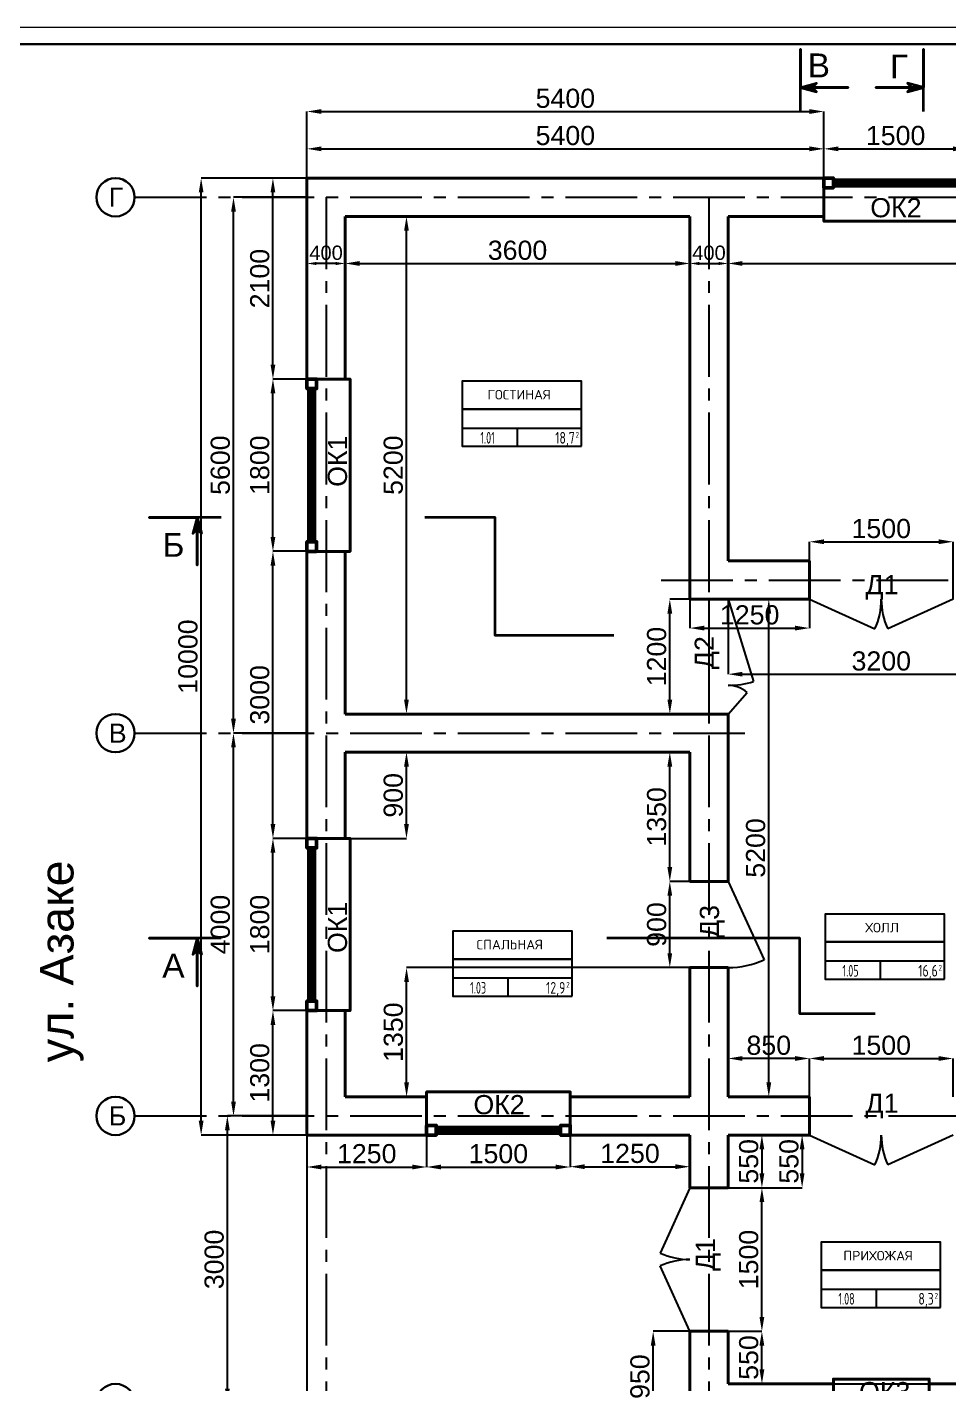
# Model space of a CAD drawing. Header units: millimetres. Extents: x 344563 to 449411, y 37253 to 62883.
# Drawn here: x 355672 to 365301, y 44635 to 58813 of the extents above; entities that cross this region are included whole.
import ezdxf
from ezdxf.enums import TextEntityAlignment as Align

# ---------------------------------------------------------------- set-up
doc = ezdxf.new("R2010")
doc.units = ezdxf.units.MM
doc.linetypes.add('CENTER2', pattern=[1.125, 0.75, -0.125, 0.125, -0.125])
for name, color, linetype in [('0 duvar', 2, 'Continuous'), ('AKS', 252, 'CENTER2'), ('room_no', 7, 'Continuous')]:
    doc.layers.add(name, color=color, linetype=linetype)
doc.layers.add('ahsap', color=222, linetype='Continuous', lineweight=13)
doc.layers.add('OLCU', color=7, linetype='Continuous', lineweight=13)
doc.styles.add('CYRILLIC', font='cyriltlc.shx')
doc.styles.add('ROMANS', font='romans', dxfattribs={"width": 0.75})
doc.styles.get("Standard").update_dxf_attribs({"font": 'arial.ttf'})
doc.styles.add('YAZI', font='romans.shx')
doc.dimstyles.new('ISO-25', dxfattribs={"dimtxt": 2.5, "dimasz": 2.5, "dimexe": 1.25, "dimexo": 0.625, "dimtad": 1, "dimtxsty": 'Standard', "dimcen": 2.5, "dimadec": 0, "dimazin": 0, "dimtfac": 1, "dimtmove": 0, "dimatfit": 3, "dimfxl": 0, "dimarcsym": 0})

# ---------------------------------------------------------------- blocks, each defined once
blk = doc.blocks.new('*D23')
at = {"layer": 'ahsap', "color": 0, "lineweight": -2}
for p, q in [((358595, 47235), (358595, 43362)), ((370595, 44230), (370595, 43362)), ((358745, 43362), (370445, 43362))]:
    blk.add_line(p, q, dxfattribs=at)
at = {"layer": 'ahsap', "color": 0}
for points in [[(358745, 43387), (358745, 43337), (358595, 43362)], [(370445, 43387), (370445, 43337), (370595, 43362)]]:
    blk.add_solid(points, dxfattribs=at)
at = {"layer": 'DEFPOINTS', "color": 0}
for p in [(358595, 47235), (370595, 44230), (370595, 43362)]:
    blk.add_point(p, dxfattribs=at)
at = {"layer": 'ahsap', "color": 0, "insert": (364595, 43499), "char_height": 200, "attachment_point": 5}
blk.add_mtext('12000', dxfattribs=at)
blk = doc.blocks.new('*D27')
at = {"layer": 'ahsap', "color": 0, "lineweight": -2}
for p, q in [((358531, 47435), (357764, 47435)), ((357764, 44585), (357764, 47285)), ((358531, 44435), (357764, 44435))]:
    blk.add_line(p, q, dxfattribs=at)
at = {"layer": 'ahsap', "color": 0}
for points in [[(357739, 47285), (357789, 47285), (357764, 47435)], [(357739, 44585), (357789, 44585), (357764, 44435)]]:
    blk.add_solid(points, dxfattribs=at)
at = {"layer": 'DEFPOINTS', "color": 0}
for p in [(357764, 47435), (358531, 47435), (358531, 44435)]:
    blk.add_point(p, dxfattribs=at)
at = {"layer": 'ahsap', "color": 0, "insert": (357627, 45935), "char_height": 200, "attachment_point": 5, "rotation": 90}
blk.add_mtext('3000', dxfattribs=at)
blk = doc.blocks.new('*D28')
at = {"layer": 'ahsap', "color": 0, "lineweight": -2}
for p, q in [((358595, 51435), (357828, 51435)), ((357828, 47585), (357828, 51285)), ((358595, 47435), (357828, 47435))]:
    blk.add_line(p, q, dxfattribs=at)
at = {"layer": 'ahsap', "color": 0}
for points in [[(357803, 51285), (357853, 51285), (357828, 51435)], [(357803, 47585), (357853, 47585), (357828, 47435)]]:
    blk.add_solid(points, dxfattribs=at)
at = {"layer": 'DEFPOINTS', "color": 0}
for p in [(357828, 51435), (358595, 51435), (358595, 47435)]:
    blk.add_point(p, dxfattribs=at)
at = {"layer": 'ahsap', "color": 0, "insert": (357691, 49435), "char_height": 200, "attachment_point": 5, "rotation": 90}
blk.add_mtext('4000', dxfattribs=at)
blk = doc.blocks.new('*D29')
at = {"layer": 'ahsap', "color": 0, "lineweight": -2}
for p, q in [((358595, 57035), (357828, 57035)), ((357828, 51585), (357828, 56885)), ((358595, 51435), (357828, 51435))]:
    blk.add_line(p, q, dxfattribs=at)
at = {"layer": 'ahsap', "color": 0}
for points in [[(357803, 56885), (357853, 56885), (357828, 57035)], [(357803, 51585), (357853, 51585), (357828, 51435)]]:
    blk.add_solid(points, dxfattribs=at)
at = {"layer": 'DEFPOINTS', "color": 0}
for p in [(357828, 57035), (358595, 57035), (358595, 51435)]:
    blk.add_point(p, dxfattribs=at)
at = {"layer": 'ahsap', "color": 0, "insert": (357691, 54235), "char_height": 200, "attachment_point": 5, "rotation": 90}
blk.add_mtext('5600', dxfattribs=at)
blk = doc.blocks.new('*D30')
at = {"layer": 'ahsap', "color": 0, "lineweight": -2}
for p, q in [((358595, 57235), (357490, 57235)), ((357490, 47385), (357490, 57085)), ((358595, 47235), (357490, 47235))]:
    blk.add_line(p, q, dxfattribs=at)
at = {"layer": 'ahsap', "color": 0}
for points in [[(357465, 57085), (357515, 57085), (357490, 57235)], [(357465, 47385), (357515, 47385), (357490, 47235)]]:
    blk.add_solid(points, dxfattribs=at)
at = {"layer": 'DEFPOINTS', "color": 0}
for p in [(357490, 57235), (358595, 57235), (358595, 47235)]:
    blk.add_point(p, dxfattribs=at)
at = {"layer": 'ahsap', "color": 0, "insert": (357353, 52235), "char_height": 200, "attachment_point": 5, "rotation": 90}
blk.add_mtext('10000', dxfattribs=at)
blk = doc.blocks.new('*D32')
at = {"layer": 'ahsap', "color": 0, "lineweight": -2}
for p, q in [((358595, 57235), (358595, 57931)), ((358745, 57931), (363845, 57931)), ((363995, 57235), (363995, 57931))]:
    blk.add_line(p, q, dxfattribs=at)
at = {"layer": 'ahsap', "color": 0}
for points in [[(358745, 57956), (358745, 57906), (358595, 57931)], [(363845, 57956), (363845, 57906), (363995, 57931)]]:
    blk.add_solid(points, dxfattribs=at)
at = {"layer": 'DEFPOINTS', "color": 0}
for p in [(363995, 57931), (358595, 57235), (363995, 57235)]:
    blk.add_point(p, dxfattribs=at)
at = {"layer": 'ahsap', "color": 0, "insert": (361295, 58068), "char_height": 200, "attachment_point": 5}
blk.add_mtext('5400', dxfattribs=at)
blk = doc.blocks.new('*D33')
at = {"layer": 'ahsap', "color": 0, "lineweight": -2}
for p, q in [((358995, 56835), (358995, 56343)), ((362595, 56835), (362595, 56343)), ((359145, 56343), (362445, 56343))]:
    blk.add_line(p, q, dxfattribs=at)
at = {"layer": 'ahsap', "color": 0}
for points in [[(359145, 56368), (359145, 56318), (358995, 56343)], [(362445, 56368), (362445, 56318), (362595, 56343)]]:
    blk.add_solid(points, dxfattribs=at)
at = {"layer": 'DEFPOINTS', "color": 0}
for p in [(358995, 56835), (362595, 56835), (362595, 56343)]:
    blk.add_point(p, dxfattribs=at)
at = {"layer": 'ahsap', "color": 0, "insert": (360795, 56480), "char_height": 200, "attachment_point": 5}
blk.add_mtext('3600', dxfattribs=at)
blk = doc.blocks.new('*D34')
at = {"layer": 'ahsap', "color": 0, "lineweight": -2}
for p, q in [((362995, 56835), (362995, 56343)), ((370195, 56835), (370195, 56343)), ((363145, 56343), (370045, 56343))]:
    blk.add_line(p, q, dxfattribs=at)
at = {"layer": 'ahsap', "color": 0}
for points in [[(363145, 56368), (363145, 56318), (362995, 56343)], [(370045, 56368), (370045, 56318), (370195, 56343)]]:
    blk.add_solid(points, dxfattribs=at)
at = {"layer": 'DEFPOINTS', "color": 0}
for p in [(362995, 56835), (370195, 56835), (370195, 56343)]:
    blk.add_point(p, dxfattribs=at)
at = {"layer": 'ahsap', "color": 0, "insert": (366595, 56480), "char_height": 200, "attachment_point": 5}
blk.add_mtext('7200', dxfattribs=at)
blk = doc.blocks.new('*D35')
at = {"layer": 'ahsap', "color": 0, "lineweight": -2}
for p, q in [((363845, 52835), (363845, 53435)), ((363995, 53435), (365195, 53435)), ((365345, 52835), (365345, 53435))]:
    blk.add_line(p, q, dxfattribs=at)
at = {"layer": 'ahsap', "color": 0}
for points in [[(363995, 53460), (363995, 53410), (363845, 53435)], [(365195, 53460), (365195, 53410), (365345, 53435)]]:
    blk.add_solid(points, dxfattribs=at)
at = {"layer": 'DEFPOINTS', "color": 0}
for p in [(365345, 53435), (363845, 52835), (365345, 52835)]:
    blk.add_point(p, dxfattribs=at)
at = {"layer": 'ahsap', "color": 0, "insert": (364595, 53572), "char_height": 200, "attachment_point": 5}
blk.add_mtext('1500', dxfattribs=at)
blk = doc.blocks.new('*D36')
at = {"layer": 'ahsap', "color": 0, "lineweight": -2}
for p, q in [((362595, 52835), (362386, 52835)), ((362386, 51785), (362386, 52685)), ((362386, 51635), (362386, 51635))]:
    blk.add_line(p, q, dxfattribs=at)
at = {"layer": 'ahsap', "color": 0}
for points in [[(362361, 52685), (362411, 52685), (362386, 52835)], [(362361, 51785), (362411, 51785), (362386, 51635)]]:
    blk.add_solid(points, dxfattribs=at)
at = {"layer": 'DEFPOINTS', "color": 0}
for p in [(362386, 52835), (362595, 52835), (362386, 51635)]:
    blk.add_point(p, dxfattribs=at)
at = {"layer": 'ahsap', "color": 0, "insert": (362249, 52235), "char_height": 200, "attachment_point": 5, "rotation": 90}
blk.add_mtext('1200', dxfattribs=at)
blk = doc.blocks.new('*D37')
at = {"layer": 'ahsap', "color": 0, "lineweight": -2}
for p, q in [((358996, 56835), (359635, 56835)), ((359635, 51785), (359635, 56685)), ((358996, 51635), (359635, 51635))]:
    blk.add_line(p, q, dxfattribs=at)
at = {"layer": 'ahsap', "color": 0}
for points in [[(359610, 56685), (359660, 56685), (359635, 56835)], [(359610, 51785), (359660, 51785), (359635, 51635)]]:
    blk.add_solid(points, dxfattribs=at)
at = {"layer": 'DEFPOINTS', "color": 0}
for p in [(358995, 56835), (359635, 56835), (358995, 51635)]:
    blk.add_point(p, dxfattribs=at)
at = {"layer": 'ahsap', "color": 0, "insert": (359498, 54235), "char_height": 200, "attachment_point": 5, "rotation": 90}
blk.add_mtext('5200', dxfattribs=at)
blk = doc.blocks.new('*D38')
at = {"layer": 'ahsap', "color": 0, "lineweight": -2}
for p, q in [((358996, 51235), (359635, 51235)), ((359635, 50485), (359635, 51085)), ((358996, 50335), (359635, 50335))]:
    blk.add_line(p, q, dxfattribs=at)
at = {"layer": 'ahsap', "color": 0}
for points in [[(359610, 51085), (359660, 51085), (359635, 51235)], [(359610, 50485), (359660, 50485), (359635, 50335)]]:
    blk.add_solid(points, dxfattribs=at)
at = {"layer": 'DEFPOINTS', "color": 0}
for p in [(358995, 51235), (359635, 51235), (358995, 50335)]:
    blk.add_point(p, dxfattribs=at)
at = {"layer": 'ahsap', "color": 0, "insert": (359498, 50785), "char_height": 200, "attachment_point": 5, "rotation": 90}
blk.add_mtext('900', dxfattribs=at)
blk = doc.blocks.new('*D39')
at = {"layer": 'ahsap', "color": 0, "lineweight": -2}
for p, q in [((362995, 52834), (362995, 52051)), ((366195, 52835), (366195, 52051)), ((363145, 52051), (366045, 52051))]:
    blk.add_line(p, q, dxfattribs=at)
at = {"layer": 'ahsap', "color": 0}
for points in [[(363145, 52076), (363145, 52026), (362995, 52051)], [(366045, 52076), (366045, 52026), (366195, 52051)]]:
    blk.add_solid(points, dxfattribs=at)
at = {"layer": 'DEFPOINTS', "color": 0}
for p in [(362995, 52835), (366195, 52835), (366195, 52051)]:
    blk.add_point(p, dxfattribs=at)
at = {"layer": 'ahsap', "color": 0, "insert": (364595, 52188), "char_height": 200, "attachment_point": 5}
blk.add_mtext('3200', dxfattribs=at)
blk = doc.blocks.new('*D42')
at = {"layer": 'ahsap', "color": 0, "lineweight": -2}
for p, q in [((362595, 49885), (362386, 49885)), ((362386, 49135), (362386, 49735)), ((362595, 48985), (362386, 48985))]:
    blk.add_line(p, q, dxfattribs=at)
at = {"layer": 'ahsap', "color": 0}
for points in [[(362361, 49735), (362411, 49735), (362386, 49885)], [(362361, 49135), (362411, 49135), (362386, 48985)]]:
    blk.add_solid(points, dxfattribs=at)
at = {"layer": 'DEFPOINTS', "color": 0}
for p in [(362386, 49885), (362595, 49885), (362595, 48985)]:
    blk.add_point(p, dxfattribs=at)
at = {"layer": 'ahsap', "color": 0, "insert": (362249, 49435), "char_height": 200, "attachment_point": 5, "rotation": 90}
blk.add_mtext('900', dxfattribs=at)
blk = doc.blocks.new('*D47')
at = {"layer": 'ahsap', "color": 0, "lineweight": -2}
for p, q in [((363845, 47635), (363845, 48035)), ((363995, 48035), (365195, 48035)), ((365345, 47635), (365345, 48035))]:
    blk.add_line(p, q, dxfattribs=at)
at = {"layer": 'ahsap', "color": 0}
for points in [[(363995, 48060), (363995, 48010), (363845, 48035)], [(365195, 48060), (365195, 48010), (365345, 48035)]]:
    blk.add_solid(points, dxfattribs=at)
at = {"layer": 'DEFPOINTS', "color": 0}
for p in [(365345, 48035), (363845, 47635), (365345, 47635)]:
    blk.add_point(p, dxfattribs=at)
at = {"layer": 'ahsap', "color": 0, "insert": (364595, 48172), "char_height": 200, "attachment_point": 5}
blk.add_mtext('1500', dxfattribs=at)
blk = doc.blocks.new('*D49')
at = {"layer": 'ahsap', "color": 0, "lineweight": -2}
for p, q in [((362995, 47635), (362995, 48035)), ((363695, 48035), (363145, 48035)), ((363845, 47635), (363845, 48035))]:
    blk.add_line(p, q, dxfattribs=at)
at = {"layer": 'ahsap', "color": 0}
for points in [[(363145, 48060), (363145, 48010), (362995, 48035)], [(363695, 48060), (363695, 48010), (363845, 48035)]]:
    blk.add_solid(points, dxfattribs=at)
at = {"layer": 'DEFPOINTS', "color": 0}
for p in [(362995, 48035), (362995, 47635), (363845, 47635)]:
    blk.add_point(p, dxfattribs=at)
at = {"layer": 'ahsap', "color": 0, "insert": (363420, 48172), "char_height": 200, "attachment_point": 5}
blk.add_mtext('850', dxfattribs=at)
blk = doc.blocks.new('*D50')
at = {"layer": 'ahsap', "color": 0, "lineweight": -2}
for p, q in [((362595, 48985), (359636, 48985)), ((359636, 47785), (359636, 48835)), ((359845, 47635), (359636, 47635))]:
    blk.add_line(p, q, dxfattribs=at)
at = {"layer": 'ahsap', "color": 0}
for points in [[(359611, 48835), (359661, 48835), (359636, 48985)], [(359611, 47785), (359661, 47785), (359636, 47635)]]:
    blk.add_solid(points, dxfattribs=at)
at = {"layer": 'DEFPOINTS', "color": 0}
for p in [(359636, 48985), (362595, 48985), (359845, 47635)]:
    blk.add_point(p, dxfattribs=at)
at = {"layer": 'ahsap', "color": 0, "insert": (359499, 48310), "char_height": 200, "attachment_point": 5, "rotation": 90}
blk.add_mtext('1350', dxfattribs=at)
blk = doc.blocks.new('*D51')
at = {"layer": 'ahsap', "color": 0, "lineweight": -2}
for p, q in [((362595, 51235), (362386, 51235)), ((362386, 50035), (362386, 51085)), ((362595, 49885), (362386, 49885))]:
    blk.add_line(p, q, dxfattribs=at)
at = {"layer": 'ahsap', "color": 0}
for points in [[(362361, 51085), (362411, 51085), (362386, 51235)], [(362361, 50035), (362411, 50035), (362386, 49885)]]:
    blk.add_solid(points, dxfattribs=at)
at = {"layer": 'DEFPOINTS', "color": 0}
for p in [(362386, 51235), (362595, 51235), (362595, 49885)]:
    blk.add_point(p, dxfattribs=at)
at = {"layer": 'ahsap', "color": 0, "insert": (362249, 50560), "char_height": 200, "attachment_point": 5, "rotation": 90}
blk.add_mtext('1350', dxfattribs=at)
blk = doc.blocks.new('*D52')
at = {"layer": 'ahsap', "color": 0, "lineweight": -2}
for p, q in [((366195, 45485), (365914, 45485)), ((365914, 44785), (365914, 45335)), ((364096, 44635), (365914, 44635))]:
    blk.add_line(p, q, dxfattribs=at)
at = {"layer": 'ahsap', "color": 0}
for points in [[(365889, 45335), (365939, 45335), (365914, 45485)], [(365889, 44785), (365939, 44785), (365914, 44635)]]:
    blk.add_solid(points, dxfattribs=at)
at = {"layer": 'DEFPOINTS', "color": 0}
for p in [(365914, 45485), (366195, 45485), (364095, 44635)]:
    blk.add_point(p, dxfattribs=at)
at = {"layer": 'ahsap', "color": 0, "insert": (365777, 45060), "char_height": 200, "attachment_point": 5, "rotation": 90}
blk.add_mtext('850', dxfattribs=at)
blk = doc.blocks.new('*D55')
at = {"layer": 'ahsap', "color": 0, "lineweight": -2}
for p, q in [((362996, 47235), (363769, 47235)), ((363768, 47085), (363768, 46834)), ((362996, 46684), (363769, 46684))]:
    blk.add_line(p, q, dxfattribs=at)
at = {"layer": 'ahsap', "color": 0}
for points in [[(363743, 47085), (363793, 47085), (363768, 47235)], [(363743, 46834), (363793, 46834), (363768, 46684)]]:
    blk.add_solid(points, dxfattribs=at)
at = {"layer": 'DEFPOINTS', "color": 0}
for p in [(362995, 47235), (362995, 46684), (363768, 46684)]:
    blk.add_point(p, dxfattribs=at)
at = {"layer": 'ahsap', "color": 0, "insert": (363631, 46960), "char_height": 200, "attachment_point": 5, "rotation": 90}
blk.add_mtext('550', dxfattribs=at)
blk = doc.blocks.new('*D60')
at = {"layer": 'ahsap', "color": 0, "lineweight": -2}
for p, q in [((362996, 52835), (363420, 52835)), ((363420, 47785), (363420, 52685)), ((362996, 47635), (363420, 47635))]:
    blk.add_line(p, q, dxfattribs=at)
at = {"layer": 'ahsap', "color": 0}
for points in [[(363395, 52685), (363445, 52685), (363420, 52835)], [(363395, 47785), (363445, 47785), (363420, 47635)]]:
    blk.add_solid(points, dxfattribs=at)
at = {"layer": 'DEFPOINTS', "color": 0}
for p in [(362995, 52835), (363420, 52835), (362995, 47635)]:
    blk.add_point(p, dxfattribs=at)
at = {"layer": 'ahsap', "color": 0, "insert": (363283, 50235), "char_height": 200, "attachment_point": 5, "rotation": 90}
blk.add_mtext('5200', dxfattribs=at)
blk = doc.blocks.new('*D61')
at = {"layer": 'ahsap', "color": 0, "lineweight": -2}
for p, q in [((358595, 48535), (358240, 48535)), ((358240, 47385), (358240, 48385)), ((358595, 47235), (358240, 47235))]:
    blk.add_line(p, q, dxfattribs=at)
at = {"layer": 'ahsap', "color": 0}
for points in [[(358215, 48385), (358265, 48385), (358240, 48535)], [(358215, 47385), (358265, 47385), (358240, 47235)]]:
    blk.add_solid(points, dxfattribs=at)
at = {"layer": 'DEFPOINTS', "color": 0}
for p in [(358240, 48535), (358595, 48535), (358595, 47235)]:
    blk.add_point(p, dxfattribs=at)
at = {"layer": 'ahsap', "color": 0, "insert": (358103, 47885), "char_height": 200, "attachment_point": 5, "rotation": 90}
blk.add_mtext('1300', dxfattribs=at)
blk = doc.blocks.new('*D62')
at = {"layer": 'ahsap', "color": 0, "lineweight": -2}
for p, q in [((358595, 50335), (358240, 50335)), ((358240, 48685), (358240, 50185)), ((358595, 48535), (358240, 48535))]:
    blk.add_line(p, q, dxfattribs=at)
at = {"layer": 'ahsap', "color": 0}
for points in [[(358215, 50185), (358265, 50185), (358240, 50335)], [(358215, 48685), (358265, 48685), (358240, 48535)]]:
    blk.add_solid(points, dxfattribs=at)
at = {"layer": 'DEFPOINTS', "color": 0}
for p in [(358240, 50335), (358595, 50335), (358595, 48535)]:
    blk.add_point(p, dxfattribs=at)
at = {"layer": 'ahsap', "color": 0, "insert": (358103, 49435), "char_height": 200, "attachment_point": 5, "rotation": 90}
blk.add_mtext('1800', dxfattribs=at)
blk = doc.blocks.new('*D63')
at = {"layer": 'ahsap', "color": 0, "lineweight": -2}
for p, q in [((358595, 53335), (358240, 53335)), ((358240, 50485), (358240, 53185)), ((358594, 50335), (358240, 50335))]:
    blk.add_line(p, q, dxfattribs=at)
at = {"layer": 'ahsap', "color": 0}
for points in [[(358215, 53185), (358265, 53185), (358240, 53335)], [(358215, 50485), (358265, 50485), (358240, 50335)]]:
    blk.add_solid(points, dxfattribs=at)
at = {"layer": 'DEFPOINTS', "color": 0}
for p in [(358240, 53335), (358595, 53335), (358595, 50335)]:
    blk.add_point(p, dxfattribs=at)
at = {"layer": 'ahsap', "color": 0, "insert": (358103, 51835), "char_height": 200, "attachment_point": 5, "rotation": 90}
blk.add_mtext('3000', dxfattribs=at)
blk = doc.blocks.new('*D64')
at = {"layer": 'ahsap', "color": 0, "lineweight": -2}
for p, q in [((358595, 55135), (358240, 55135)), ((358240, 53485), (358240, 54985)), ((358595, 53335), (358240, 53335))]:
    blk.add_line(p, q, dxfattribs=at)
at = {"layer": 'ahsap', "color": 0}
for points in [[(358215, 54985), (358265, 54985), (358240, 55135)], [(358215, 53485), (358265, 53485), (358240, 53335)]]:
    blk.add_solid(points, dxfattribs=at)
at = {"layer": 'DEFPOINTS', "color": 0}
for p in [(358240, 55135), (358595, 55135), (358595, 53335)]:
    blk.add_point(p, dxfattribs=at)
at = {"layer": 'ahsap', "color": 0, "insert": (358103, 54235), "char_height": 200, "attachment_point": 5, "rotation": 90}
blk.add_mtext('1800', dxfattribs=at)
blk = doc.blocks.new('*D65')
at = {"layer": 'ahsap', "color": 0, "lineweight": -2}
for p, q in [((358595, 57235), (358240, 57235)), ((358240, 55285), (358240, 57085)), ((358595, 55135), (358240, 55135))]:
    blk.add_line(p, q, dxfattribs=at)
at = {"layer": 'ahsap', "color": 0}
for points in [[(358215, 57085), (358265, 57085), (358240, 57235)], [(358215, 55285), (358265, 55285), (358240, 55135)]]:
    blk.add_solid(points, dxfattribs=at)
at = {"layer": 'DEFPOINTS', "color": 0}
for p in [(358240, 57235), (358595, 57235), (358595, 55135)]:
    blk.add_point(p, dxfattribs=at)
at = {"layer": 'ahsap', "color": 0, "insert": (358103, 56185), "char_height": 200, "attachment_point": 5, "rotation": 90}
blk.add_mtext('2100', dxfattribs=at)
blk = doc.blocks.new('*D66')
at = {"layer": 'ahsap', "color": 0, "lineweight": -2}
for p, q in [((358595, 47235), (358595, 46901)), ((359845, 47235), (359845, 46901)), ((358745, 46901), (359695, 46901))]:
    blk.add_line(p, q, dxfattribs=at)
at = {"layer": 'ahsap', "color": 0}
for points in [[(358745, 46926), (358745, 46876), (358595, 46901)], [(359695, 46926), (359695, 46876), (359845, 46901)]]:
    blk.add_solid(points, dxfattribs=at)
at = {"layer": 'DEFPOINTS', "color": 0}
for p in [(358595, 47235), (359845, 47235), (359845, 46901)]:
    blk.add_point(p, dxfattribs=at)
at = {"layer": 'ahsap', "color": 0, "insert": (359220, 47039), "char_height": 200, "attachment_point": 5}
blk.add_mtext('1250', dxfattribs=at)
blk = doc.blocks.new('*D67')
at = {"layer": 'ahsap', "color": 0, "lineweight": -2}
for p, q in [((359845, 47234), (359845, 46901)), ((361345, 47234), (361345, 46901)), ((359995, 46901), (361195, 46901))]:
    blk.add_line(p, q, dxfattribs=at)
at = {"layer": 'ahsap', "color": 0}
for points in [[(359995, 46926), (359995, 46876), (359845, 46901)], [(361195, 46926), (361195, 46876), (361345, 46901)]]:
    blk.add_solid(points, dxfattribs=at)
at = {"layer": 'DEFPOINTS', "color": 0}
for p in [(359845, 47234), (361345, 47234), (361345, 46901)]:
    blk.add_point(p, dxfattribs=at)
at = {"layer": 'ahsap', "color": 0, "insert": (360595, 47039), "char_height": 200, "attachment_point": 5}
blk.add_mtext('1500', dxfattribs=at)
blk = doc.blocks.new('*D68')
at = {"layer": 'ahsap', "color": 0, "lineweight": -2}
for p, q in [((361345, 47235), (361345, 46904)), ((362595, 47235), (362595, 46904)), ((361495, 46904), (362445, 46904))]:
    blk.add_line(p, q, dxfattribs=at)
at = {"layer": 'ahsap', "color": 0}
for points in [[(361495, 46929), (361495, 46879), (361345, 46904)], [(362445, 46929), (362445, 46879), (362595, 46904)]]:
    blk.add_solid(points, dxfattribs=at)
at = {"layer": 'DEFPOINTS', "color": 0}
for p in [(361345, 47235), (362595, 47235), (362595, 46904)]:
    blk.add_point(p, dxfattribs=at)
at = {"layer": 'ahsap', "color": 0, "insert": (361970, 47042), "char_height": 200, "attachment_point": 5}
blk.add_mtext('1250', dxfattribs=at)
blk = doc.blocks.new('*D69')
at = {"layer": 'ahsap', "color": 0, "lineweight": -2}
for p, q in [((362996, 47235), (363348, 47235)), ((363348, 47085), (363348, 46834)), ((362996, 46684), (363348, 46684))]:
    blk.add_line(p, q, dxfattribs=at)
at = {"layer": 'ahsap', "color": 0}
for points in [[(363323, 47085), (363373, 47085), (363348, 47235)], [(363323, 46834), (363373, 46834), (363348, 46684)]]:
    blk.add_solid(points, dxfattribs=at)
at = {"layer": 'DEFPOINTS', "color": 0}
for p in [(362996, 47235), (362996, 46684), (363348, 46684)]:
    blk.add_point(p, dxfattribs=at)
at = {"layer": 'ahsap', "color": 0, "insert": (363211, 46960), "char_height": 200, "attachment_point": 5, "rotation": 90}
blk.add_mtext('550', dxfattribs=at)
blk = doc.blocks.new('*D70')
at = {"layer": 'ahsap', "color": 0, "lineweight": -2}
for p, q in [((362996, 45184), (363348, 45184)), ((363348, 44785), (363348, 45034)), ((362996, 44635), (363348, 44635))]:
    blk.add_line(p, q, dxfattribs=at)
at = {"layer": 'ahsap', "color": 0}
for points in [[(363323, 45034), (363373, 45034), (363348, 45184)], [(363323, 44785), (363373, 44785), (363348, 44635)]]:
    blk.add_solid(points, dxfattribs=at)
at = {"layer": 'DEFPOINTS', "color": 0}
for p in [(362995, 45184), (363348, 45184), (362996, 44635)]:
    blk.add_point(p, dxfattribs=at)
at = {"layer": 'ahsap', "color": 0, "insert": (363211, 44910), "char_height": 200, "attachment_point": 5, "rotation": 90}
blk.add_mtext('550', dxfattribs=at)
blk = doc.blocks.new('*D71')
at = {"layer": 'ahsap', "color": 0, "lineweight": -2}
for p, q in [((362996, 46684), (363348, 46684)), ((363348, 45334), (363348, 46534)), ((362996, 45184), (363348, 45184))]:
    blk.add_line(p, q, dxfattribs=at)
at = {"layer": 'ahsap', "color": 0}
for points in [[(363323, 46534), (363373, 46534), (363348, 46684)], [(363323, 45334), (363373, 45334), (363348, 45184)]]:
    blk.add_solid(points, dxfattribs=at)
at = {"layer": 'DEFPOINTS', "color": 0}
for p in [(362996, 46684), (363348, 46684), (362996, 45184)]:
    blk.add_point(p, dxfattribs=at)
at = {"layer": 'ahsap', "color": 0, "insert": (363211, 45934), "char_height": 200, "attachment_point": 5, "rotation": 90}
blk.add_mtext('1500', dxfattribs=at)
blk = doc.blocks.new('*D78')
at = {"layer": 'ahsap', "color": 0, "lineweight": -2}
for p, q in [((358595, 56835), (358595, 56342)), ((358995, 56835), (358995, 56342)), ((358895, 56343), (358695, 56343))]:
    blk.add_line(p, q, dxfattribs=at)
at = {"layer": 'ahsap', "color": 0}
for points in [[(358695, 56359), (358695, 56326), (358595, 56343)], [(358895, 56359), (358895, 56326), (358995, 56343)]]:
    blk.add_solid(points, dxfattribs=at)
at = {"layer": 'DEFPOINTS', "color": 0}
for p in [(358595, 56835), (358995, 56835), (358595, 56343)]:
    blk.add_point(p, dxfattribs=at)
at = {"layer": 'ahsap', "color": 0, "insert": (358795, 56454), "char_height": 150, "attachment_point": 5}
blk.add_mtext('400', dxfattribs=at)
blk = doc.blocks.new('*D79')
at = {"layer": 'ahsap', "color": 0, "lineweight": -2}
for p, q in [((362595, 56835), (362595, 56343)), ((362995, 56834), (362995, 56343)), ((362695, 56343), (362895, 56343))]:
    blk.add_line(p, q, dxfattribs=at)
at = {"layer": 'ahsap', "color": 0}
for points in [[(362695, 56359), (362695, 56326), (362595, 56343)], [(362895, 56359), (362895, 56326), (362995, 56343)]]:
    blk.add_solid(points, dxfattribs=at)
at = {"layer": 'DEFPOINTS', "color": 0}
for p in [(362595, 56835), (362995, 56835), (362995, 56343)]:
    blk.add_point(p, dxfattribs=at)
at = {"layer": 'ahsap', "color": 0, "insert": (362795, 56454), "char_height": 150, "attachment_point": 5}
blk.add_mtext('400', dxfattribs=at)
blk = doc.blocks.new('*D80')
at = {"layer": 'ahsap', "color": 0, "lineweight": -2}
for p, q in [((358595, 57235), (358595, 57542)), ((358745, 57541), (363845, 57541)), ((363995, 57235), (363995, 57542))]:
    blk.add_line(p, q, dxfattribs=at)
at = {"layer": 'ahsap', "color": 0}
for points in [[(358745, 57566), (358745, 57516), (358595, 57541)], [(363845, 57566), (363845, 57516), (363995, 57541)]]:
    blk.add_solid(points, dxfattribs=at)
at = {"layer": 'DEFPOINTS', "color": 0}
for p in [(363995, 57541), (358595, 57235), (363995, 57235)]:
    blk.add_point(p, dxfattribs=at)
at = {"layer": 'ahsap', "color": 0, "insert": (361295, 57679), "char_height": 200, "attachment_point": 5}
blk.add_mtext('5400', dxfattribs=at)
blk = doc.blocks.new('*D81')
at = {"layer": 'ahsap', "color": 0, "lineweight": -2}
for p, q in [((363995, 57236), (363995, 57542)), ((364145, 57541), (365345, 57541)), ((365495, 57235), (365495, 57542))]:
    blk.add_line(p, q, dxfattribs=at)
at = {"layer": 'ahsap', "color": 0}
for points in [[(364145, 57566), (364145, 57516), (363995, 57541)], [(365345, 57566), (365345, 57516), (365495, 57541)]]:
    blk.add_solid(points, dxfattribs=at)
at = {"layer": 'DEFPOINTS', "color": 0}
for p in [(365495, 57541), (363995, 57235), (365495, 57235)]:
    blk.add_point(p, dxfattribs=at)
at = {"layer": 'ahsap', "color": 0, "insert": (364745, 57679), "char_height": 200, "attachment_point": 5}
blk.add_mtext('1500', dxfattribs=at)
blk = doc.blocks.new('*D102')
at = {"layer": 'ahsap', "color": 0, "lineweight": -2}
for p, q in [((362595, 45184), (362212, 45184)), ((362212, 44385), (362212, 45034)), ((362595, 44235), (362212, 44235))]:
    blk.add_line(p, q, dxfattribs=at)
at = {"layer": 'ahsap', "color": 0}
for points in [[(362187, 45034), (362237, 45034), (362212, 45184)], [(362187, 44385), (362237, 44385), (362212, 44235)]]:
    blk.add_solid(points, dxfattribs=at)
at = {"layer": 'DEFPOINTS', "color": 0}
for p in [(362212, 45184), (362595, 45184), (362595, 44235)]:
    blk.add_point(p, dxfattribs=at)
at = {"layer": 'ahsap', "color": 0, "insert": (362075, 44710), "char_height": 200, "attachment_point": 5, "rotation": 90}
blk.add_mtext('950', dxfattribs=at)
blk = doc.blocks.new('roomno')
for p, q in [((1101, 344), (0, 344)), ((0, 344), (1101, 344)), ((1101, 166), (0, 166)), ((511, 0), (511, 166))]:
    blk.add_line(p, q)
blk.add_lwpolyline([(1101, 0), (1101, 602), (0, 602), (0, 0)], close=True)
at = {"style": 'CYRILLIC'}
for p in [(536, 499), (536, 374)]:
    blk.add_attdef('KOMNATA', text='', height=79.8, dxfattribs=at).set_placement(p, align=Align.CENTER)
at = {"style": 'ROMANS'}
for tag, width, p in [('LOBBY', 0.7, (533, 200)), ('001', 0.6, (233, 25))]:
    blk.add_attdef(tag, text='', height=108, dxfattribs=dict(at, width=width)).set_placement(p, align=Align.CENTER)
at = {"style": 'ROMANS', "width": 0.7}
blk.add_attdef('M', text='', height=108, dxfattribs=at).set_placement((1038, 25), align=Align.RIGHT)
blk.add_attdef('2', (1046, 79), '', height=53.9, dxfattribs=at)
blk = doc.blocks.new('*D154')
at = {"layer": 'ahsap', "color": 0, "lineweight": -2}
for p, q in [((362595, 52835), (362595, 52533)), ((363845, 52835), (363845, 52533)), ((362745, 52533), (363695, 52533))]:
    blk.add_line(p, q, dxfattribs=at)
at = {"layer": 'ahsap', "color": 0}
for points in [[(362745, 52558), (362745, 52508), (362595, 52533)], [(363695, 52558), (363695, 52508), (363845, 52533)]]:
    blk.add_solid(points, dxfattribs=at)
at = {"layer": 'DEFPOINTS', "color": 0}
for p in [(362595, 52835), (363845, 52835), (363845, 52533)]:
    blk.add_point(p, dxfattribs=at)
at = {"layer": 'ahsap', "color": 0, "insert": (363220, 52670), "char_height": 200, "attachment_point": 5}
blk.add_mtext('1250', dxfattribs=at)

msp = doc.modelspace()

# ---------------------------------------------------------------- linework, layer by layer
at = {"lineweight": 40, "ltscale": 1000}
for p, q in [((358595.3, 57234.8), (363995.3, 57234.8)), ((358595.3, 57234.8), (358595.3, 55134.8)), ((358995.3, 56834.8), (362595.3, 56834.8)), ((358995.3, 56834.8), (358995.3, 55134.8)), ((362595.3, 56834.8), (362595.3, 52834.8)), ((362995.3, 56834.8), (362995.3, 53234.8)), ((362995.3, 56834.8), (363995.3, 56834.8)), ((358595.3, 53334.8), (358595.3, 50334.8)), ((358995.3, 53334.8), (358995.3, 51634.8)), ((362995.3, 53234.8), (363845.3, 53234.8)), ((362995.3, 52834.8), (363845.3, 52834.8)), ((358995.3, 51634.8), (362995.3, 51634.8)), ((362995.3, 51634.8), (362995.3, 49884.8)), ((358995.3, 51234.8), (362595.3, 51234.8)), ((358995.3, 51234.8), (358995.3, 50334.8)), ((362595.3, 51234.8), (362595.3, 49884.8)), ((362595.3, 49884.8), (362995.3, 49884.8)), ((362595.3, 48984.8), (362595.3, 47634.8)), ((362595.3, 48984.8), (362995.3, 48984.8)), ((362995.3, 48984.8), (362995.3, 47634.8)), ((358595.3, 48534.8), (358595.3, 47234.8)), ((358995.3, 48534.8), (358995.3, 47634.8)), ((358995.3, 47634.8), (359845.3, 47634.8)), ((361345.3, 47634.8), (362595.3, 47634.8)), ((362995.3, 47634.8), (363845.3, 47634.8)), ((363845.3, 47234.8), (363845.3, 47634.8)), ((358595.3, 47234.8), (359845.3, 47234.8)), ((361345.3, 47234.8), (362595.3, 47234.8)), ((362595.3, 47234.8), (362595.3, 46684.4)), ((362995.3, 47234.8), (362995.3, 46684.4)), ((362995.3, 47234.8), (363845.3, 47234.8)), ((362595.3, 46684.4), (362995.3, 46684.4)), ((362595.3, 45184.4), (362995.3, 45184.4)), ((362595.3, 45184.4), (362595.3, 44234.8)), ((362995.3, 45184.4), (362995.3, 44634.8)), ((362995.3, 44634.8), (364095.3, 44634.8)), ((365095.3, 44634.8), (366195.3, 44634.8))]:
    msp.add_line(p, q, dxfattribs=at)
at = {"linetype": 'CENTER2', "ltscale": 1000}
for p, q in [((356795.3, 57034.8), (370395.3, 57034.8)), ((358795.3, 57034.8), (358795.3, 42534.8)), ((362795.3, 57034.8), (362795.3, 42534.8)), ((362295.3, 53034.8), (370395.3, 53034.8)), ((356795.3, 51434.8), (363295.3, 51434.8)), ((356795.3, 47434.8), (370395.3, 47434.8))]:
    msp.add_line(p, q, dxfattribs=at)
at = {"lineweight": 40}
msp.add_line((363845.3, 52834.8), (363845.3, 53234.8), dxfattribs=at)
for p, q in [((363845.3, 52834.5), (364528.3, 52524.7)), ((365345.3, 52834.5), (364662.3, 52524.7)), ((358995.3, 50334.8), (358595.3, 50334.8)), ((362995.3, 49884.8), (363372.4, 49067.6)), ((358995.3, 48534.8), (358595.3, 48534.8)), ((363845.3, 47234.8), (364528.3, 46925)), ((365345.3, 47234.8), (364662.3, 46925)), ((362595.3, 46684.4), (362285.5, 46001.4)), ((362595.3, 45184.4), (362285.5, 45867.5))]:
    msp.add_line(p, q)
at = {"color": 5, "lineweight": 50}
for points in [[(365495.3, 57234.8), (365495.3, 57134.8), (365395.3, 57134.8), (365395.3, 57234.8), (365495.3, 57234.8), (365395.3, 57234.8), (365395.3, 57214.8), (364745.3, 57214.8), (364095.3, 57214.8), (364095.3, 57234.8), (363995.3, 57234.8), (363995.3, 57134.8), (364095.3, 57134.8), (364095.3, 57214.8), (364095.3, 57154.8), (364745.3, 57154.8), (365395.3, 57154.8), (365395.3, 57184.8), (364745.3, 57184.8), (364095.3, 57184.8)], [(358595.3, 53334.8), (358695.3, 53334.8), (358695.3, 53434.8), (358595.3, 53434.8), (358595.3, 53334.8), (358595.3, 53434.8), (358615.3, 53434.8), (358615.3, 55034.8), (358595.3, 55034.8), (358595.3, 55134.8), (358695.3, 55134.8), (358695.3, 55034.8), (358615.3, 55034.8), (358675.3, 55034.8), (358675.3, 53434.8), (358645.3, 53434.8), (358645.3, 55034.8)], [(358595.3, 48534.8), (358695.3, 48534.8), (358695.3, 48634.8), (358595.3, 48634.8), (358595.3, 48534.8), (358595.3, 48634.8), (358615.3, 48634.8), (358615.3, 50234.8), (358595.3, 50234.8), (358595.3, 50334.8), (358695.3, 50334.8), (358695.3, 50234.8), (358615.3, 50234.8), (358675.3, 50234.8), (358675.3, 48634.8), (358645.3, 48634.8), (358645.3, 50234.8)], [(361345.3, 47234.8), (361345.3, 47334.8), (361245.3, 47334.8), (361245.3, 47234.8), (361345.3, 47234.8), (361245.3, 47234.8), (361245.3, 47254.8), (360595.3, 47254.8), (359945.3, 47254.8), (359945.3, 47234.8), (359845.3, 47234.8), (359845.3, 47334.8), (359945.3, 47334.8), (359945.3, 47254.8), (359945.3, 47314.8), (360595.3, 47314.8), (361245.3, 47314.8), (361245.3, 47284.8), (360595.3, 47284.8), (359945.3, 47284.8)]]:
    msp.add_lwpolyline(points, dxfattribs=at)
at = {"lineweight": 40, "ltscale": 1000}
for points in [[(363995.3, 57234.8), (363995.3, 56784.8), (364745.3, 56784.8), (365495.3, 56784.8), (365495.3, 57234.8)], [(358595.3, 55134.8), (359045.3, 55134.8), (359045.3, 53334.8), (358595.3, 53334.8)], [(362595.3, 52834.8), (362995.3, 52834.8)], [(358595.3, 50334.8), (359045.3, 50334.8), (359045.3, 48534.8), (358595.3, 48534.8)], [(359845.3, 47234.8), (359845.3, 47684.8), (360595.3, 47684.8), (361345.3, 47684.8), (361345.3, 47234.8)], [(365095.3, 44234.8), (365095.3, 44684.8), (364595.3, 44684.8), (364095.3, 44684.8), (364095.3, 44234.8)]]:
    msp.add_lwpolyline(points, dxfattribs=at)
for points in [[(362795.3, 52834.8), (362795.3, 51934.8), (362795.3, 51634.8)], [(362995.3, 52834.5), (363261.8, 51974.9)], [(362995.3, 51634.5), (363193.2, 51860)], [(362995.3, 51634.8), (362595.3, 51634.8)]]:
    msp.add_lwpolyline(points)
at = {"lineweight": 30}
for centre in [(356595.3, 57034.8), (356595.3, 51434.8), (356595.3, 47434.8), (356595.3, 44434.8)]:
    msp.add_circle(centre, 200, dxfattribs=at)
for centre, radius, start, end in [((363845.3, 52834.5), 750, 335.60278, 0), ((365345.3, 52834.5), 750, 180, 204.39722), ((362995.3, 52834.5), 900, 270, 287.22075), ((362995.3, 51634.5), 300, 48.72145, 90), ((362995.3, 49884.8), 900, 270, 294.76929), ((363845.3, 47234.8), 750, 335.60278, 0), ((365345.3, 47234.8), 750, 180, 204.39722), ((362595.3, 46684.4), 750, 245.60278, 270), ((362595.3, 45184.4), 750, 90, 114.39722)]:
    msp.add_arc(centre, radius, start, end)
at = {"layer": '0 duvar', "color": 7, "lineweight": 30, "ltscale": 0.071429}
msp.add_lwpolyline([(345270.4, 58636), (371997.7, 58636), (371997.7, 38638.9), (345270.4, 38638.9)], close=True, dxfattribs=at)
at = {"layer": 'ahsap', "color": 1, "lineweight": 35}
for points in [[(363750.8, 57930.8), (363750.8, 58580.8), (363750.8, 58180.8), (363750.8, 58180.8), (364250.8, 58180.8), (363750.8, 58180.8), (363919.8, 58135.5), (363750.8, 58180.8), (363919.8, 58226), (363874.5, 58180.8), (363919.8, 58135.5)], [(365037.6, 57930.8), (365037.6, 58580.8), (365037.6, 58180.8), (365037.6, 58180.8), (364537.6, 58180.8), (365037.6, 58180.8), (364868.6, 58135.5), (365037.6, 58180.8), (364868.6, 58226), (364913.9, 58180.8), (364868.6, 58135.5)], [(357698.2, 53689.3), (356948.2, 53689.3), (357448.2, 53689.3), (357448.2, 53689.3), (357448.2, 53189.3), (357448.2, 53689.3), (357493.5, 53520.2), (357448.2, 53689.3), (357402.9, 53520.2), (357448.2, 53565.5), (357493.5, 53520.2)], [(361802.6, 52456.6), (360562.3, 52456.6), (360562.3, 53689.3), (359827.8, 53689.3)], [(357698.2, 49292.4), (356948.2, 49292.4), (357448.2, 49292.4), (357448.2, 49292.4), (357448.2, 48792.4), (357448.2, 49292.4), (357493.5, 49123.3), (357448.2, 49292.4), (357402.9, 49123.3), (357448.2, 49168.6), (357493.5, 49123.3)], [(364530.3, 48502.7), (363744.2, 48502.7), (363744.2, 49292.4), (361728, 49292.4)]]:
    msp.add_lwpolyline(points, dxfattribs=at)
at = {"layer": 'OLCU', "linetype": 'Continuous', "ltscale": 50}
msp.add_lwpolyline([(344563.4, 58812.8), (372174.5, 58812.8), (372174.5, 38462.1), (344563.4, 38462.1)], close=True, dxfattribs=at)

# ---------------------------------------------------------------- block references
at = {"layer": 'room_no'}
ref = msp.add_blockref('roomno', (360217.7, 54432.1), dxfattribs=dict(at, xscale=1.132855293340979, yscale=1.132855293340979, zscale=1.13285529329748, rotation=359.9999580986219))
ref.add_attrib('KOMNATA', 'ГОСТИНАЯ', dxfattribs={"layer": '0', "height": 100, "rotation": 359.99996, "style": 'YAZI'}).set_placement((360812.5, 54922), align=Align.CENTER)
ref.add_attrib('001', '1.01', dxfattribs={"layer": '0', "height": 122.08, "rotation": 359.99996, "style": 'ROMANS', "width": 0.6}).set_placement((360482.1, 54459.9), align=Align.CENTER)
ref.add_attrib('2', '2', (361402.2, 54521.4), dxfattribs={"layer": '0', "height": 61, "rotation": 359.99996, "style": 'ROMANS', "width": 0.7})
ref.add_attrib('M', '18,7', dxfattribs={"layer": '0', "height": 122.08, "rotation": 359.99996, "style": 'ROMANS', "width": 0.7}).set_placement((361393.1, 54460.2), align=Align.RIGHT)
ref = msp.add_blockref('roomno', (364009.6, 48862.8), dxfattribs=dict(at, xscale=1.132855293340979, yscale=1.132855293340979, zscale=1.13285529329748, rotation=359.9999580986219))
ref.add_attrib('KOMNATA', 'ХОЛЛ', dxfattribs={"layer": '0', "height": 100, "rotation": 359.99996, "style": 'YAZI'}).set_placement((364604.4, 49352.7), align=Align.CENTER)
ref.add_attrib('001', '1.05', dxfattribs={"layer": '0', "height": 122.08, "rotation": 359.99996, "style": 'ROMANS', "width": 0.6}).set_placement((364274, 48890.7), align=Align.CENTER)
ref.add_attrib('2', '2', (365194.1, 48952.2), dxfattribs={"layer": '0', "height": 61, "rotation": 359.99996, "style": 'ROMANS', "width": 0.7})
ref.add_attrib('M', '16,6', dxfattribs={"layer": '0', "height": 122.08, "rotation": 359.99996, "style": 'ROMANS', "width": 0.7}).set_placement((365185, 48890.9), align=Align.RIGHT)
ref = msp.add_blockref('roomno', (360119, 48684.6), dxfattribs=dict(at, xscale=1.132855293340979, yscale=1.132855293340979, zscale=1.13285529329748, rotation=359.9999580986219))
ref.add_attrib('KOMNATA', 'СПАЛЬНАЯ', dxfattribs={"layer": '0', "height": 100, "rotation": 359.99996, "style": 'YAZI'}).set_placement((360713.8, 49174.5), align=Align.CENTER)
ref.add_attrib('001', '1.03', dxfattribs={"layer": '0', "height": 122.08, "rotation": 359.99996, "style": 'ROMANS', "width": 0.6}).set_placement((360383.4, 48712.5), align=Align.CENTER)
ref.add_attrib('2', '2', (361303.5, 48774), dxfattribs={"layer": '0', "height": 61, "rotation": 359.99996, "style": 'ROMANS', "width": 0.7})
ref.add_attrib('M', '12,9', dxfattribs={"layer": '0', "height": 122.08, "rotation": 359.99996, "style": 'ROMANS', "width": 0.7}).set_placement((361294.4, 48712.7), align=Align.RIGHT)
ref = msp.add_blockref('roomno', (363967.5, 45434.5), dxfattribs=dict(at, xscale=1.132855293340979, yscale=1.132855293340979, zscale=1.13285529329748, rotation=359.9999580986219))
ref.add_attrib('KOMNATA', 'ПРИХОЖАЯ', dxfattribs={"layer": '0', "height": 100, "rotation": 359.99996, "style": 'YAZI'}).set_placement((364562.3, 45924.4), align=Align.CENTER)
ref.add_attrib('001', '1.08', dxfattribs={"layer": '0', "height": 122.08, "rotation": 359.99996, "style": 'ROMANS', "width": 0.6}).set_placement((364231.8, 45462.4), align=Align.CENTER)
ref.add_attrib('2', '2', (365152, 45523.9), dxfattribs={"layer": '0', "height": 61, "rotation": 359.99996, "style": 'ROMANS', "width": 0.7})
ref.add_attrib('M', '8,3', dxfattribs={"layer": '0', "height": 122.08, "rotation": 359.99996, "style": 'ROMANS', "width": 0.7}).set_placement((365142.9, 45462.6), align=Align.RIGHT)

# ---------------------------------------------------------------- texts
at = {"char_height": 200, "attachment_point": 1}
for s, insert in [('Г', (356525.3, 57134.8)), ('ОК2', (364480.3, 57025.9)), ('Д1', (364430.6, 53086.5)), ('В', (356525.3, 51534.8)), ('ОК2', (360334.5, 47652.9)), ('Д1', (364430.6, 47667.4)), ('Б', (356525.3, 47534.8)), ('ОК3', (364363.2, 44653.9))]:
    msp.add_mtext_dynamic_manual_height_columns(s, width=211.974, gutter_width=12.5, heights=[0], dxfattribs=dict(at, insert=insert))
at = {"attachment_point": 1, "rotation": 90}
for s, width, insert, char_height in [('ОК1', 211.974, (358813.8, 54008.8), 200), ('Д2', 211.974, (362645.8, 52104), 200), ('ул. Азаке', 7058.422, (355806.4, 47995.5), 350), ('ОК1', 211.974, (358813.8, 49137.5), 200), ('Д3', 211.974, (362699.8, 49294.2), 200), ('Д1', 211.974, (362657.6, 45814.1), 200)]:
    msp.add_mtext_dynamic_manual_height_columns(s, width=width, gutter_width=12.5, heights=[0], dxfattribs=dict(at, insert=insert, char_height=char_height))
at = {"layer": 'AKS', "color": 1}
for s, p in [('В', (363942.5, 58412.5)), ('Г', (364780.5, 58401.5)), ('Б', (357200.6, 53402.9)), ('А', (357200.6, 49006))]:
    msp.add_text(s, height=250, dxfattribs=at).set_placement(p, align=Align.MIDDLE)

# ---------------------------------------------------------------- dimensions: what is measured, and where the dimension line sits
at = {"layer": 'ahsap', "color": 0}
for base, p1, p2, picture, middle in [((363995.3, 57930.8), (358595.3, 57234.8), (363995.3, 57234.8), '*D32', (361295.3, 58067.9)), ((363995.3, 57541.4), (358595.3, 57234.8), (363995.3, 57234.8), '*D80', (361295.3, 57678.5)), ((365495.3, 57541.4), (363995.3, 57235.4), (365495.3, 57234.8), '*D81', (364745.3, 57678.5)), ((362595.3, 56342.7), (358995.3, 56834.8), (362595.3, 56834.8), '*D33', (360795.3, 56479.9)), ((370195.3, 56342.7), (362995.3, 56834.8), (370195.3, 56834.8), '*D34', (366595.3, 56479.9)), ((365345.3, 53434.8), (363845.3, 52834.8), (365345.3, 52834.8), '*D35', (364595.3, 53572)), ((363845.3, 52533.2), (362595.3, 52834.8), (363845.3, 52834.8), '*D154', (363220.3, 52670.3)), ((366195.3, 52051.1), (362995.3, 52834.5), (366195.3, 52834.8), '*D39', (364595.3, 52188.3)), ((362995.3, 48034.8), (363845.3, 47634.8), (362995.3, 47634.8), '*D49', (363420.3, 48171.9)), ((365345.3, 48034.8), (363845.3, 47634.8), (365345.3, 47634.8), '*D47', (364595.3, 48171.9)), ((359845.3, 46901.4), (358595.3, 47234.8), (359845.3, 47234.8), '*D66', (359220.3, 47038.6)), ((361345.3, 46901.4), (359845.3, 47234.1), (361345.3, 47234.1), '*D67', (360595.3, 47038.6)), ((362595.3, 46904.5), (361345.3, 47234.8), (362595.3, 47234.8), '*D68', (361970.3, 47041.6))]:
    dim = msp.add_linear_dim(base=base, p1=p1, p2=p2, dimstyle='ISO-25', override={"dimtxt": 200, "dimasz": 150, "dimexe": 0.125, "dimexo": 0.25, "dimgap": 35, "dimdec": 0}, dxfattribs=at)
    dim.commit()
    dim.dimension.update_dxf_attribs({"geometry": picture, "text_midpoint": middle})
for base, p1, p2, picture, middle in [((357490, 57234.8), (358595.3, 47234.8), (358595.3, 57234.8), '*D30', (357490, 52234.8)), ((357827.7, 57034.8), (358595.3, 51434.8), (358595.3, 57034.8), '*D29', (357827.7, 54234.8)), ((359635.2, 56834.8), (358995.3, 51634.8), (358995.3, 56834.8), '*D37', (359635.2, 54234.8)), ((357827.7, 51434.8), (358595.3, 47434.8), (358595.3, 51434.8), '*D28', (357827.7, 49434.8)), ((363768.5, 46684.4), (362995.3, 47234.8), (362995.3, 46684.4), '*D55', (363768.5, 46959.6))]:
    dim = msp.add_linear_dim(base=base, p1=p1, p2=p2, angle=90, dimstyle='ISO-25', override={"dimtxt": 200, "dimasz": 150, "dimexe": 0.125, "dimexo": 0.25, "dimgap": 35, "dimdec": 0}, dxfattribs=at)
    dim.commit()
    dim.dimension.update_dxf_attribs({"geometry": picture, "text_midpoint": middle, "dimtype": 160})
for base, p1, p2, picture, middle in [((358240.5, 57234.8), (358595.3, 55134.8), (358595.3, 57234.8), '*D65', (358103.4, 56184.8)), ((358240.5, 55134.8), (358595.3, 53334.8), (358595.3, 55134.8), '*D64', (358103.4, 54234.8)), ((358240.5, 53334.8), (358594.7, 50334.8), (358595.3, 53334.8), '*D63', (358103.3, 51834.8)), ((362386.1, 52834.8), (362386.1, 51634.8), (362595.3, 52834.8), '*D36', (362249, 52234.8)), ((363420.3, 52834.8), (362995.3, 47634.8), (362995.3, 52834.8), '*D60', (363283.2, 50234.8)), ((359635.2, 51234.8), (358995.3, 50334.8), (358995.3, 51234.8), '*D38', (359498.1, 50784.8)), ((362386.1, 51234.8), (362595.3, 49884.8), (362595.3, 51234.8), '*D51', (362249, 50559.8)), ((358240.5, 50334.8), (358595.1, 48534.8), (358595.3, 50334.8), '*D62', (358103.4, 49434.8)), ((362386.1, 49884.8), (362595.3, 48984.8), (362595.3, 49884.8), '*D42', (362249, 49434.8)), ((359636.1, 48984.8), (359845.3, 47634.8), (362595.3, 48984.8), '*D50', (359499, 48309.8)), ((358240.5, 48534.8), (358595.3, 47234.5), (358595.3, 48534.8), '*D61', (358103.3, 47884.6)), ((357763.8, 47434.8), (358531.5, 44434.8), (358531.5, 47434.8), '*D27', (357626.7, 45934.8)), ((363348, 46684.4), (362995.6, 47234.8), (362995.6, 46684.4), '*D69', (363210.9, 46959.6)), ((363348.1, 46684.4), (362995.6, 45184.4), (362995.8, 46684.4), '*D71', (363211, 45934.4)), ((365913.8, 45484.8), (364095.3, 44634.8), (366195.3, 45484.8), '*D52', (365776.7, 45059.8)), ((362211.9, 45184.4), (362595.3, 44234.8), (362595.3, 45184.4), '*D102', (362074.7, 44709.6)), ((363348.1, 45184.4), (362995.6, 44634.8), (362995.3, 45184.4), '*D70', (363211, 44909.6))]:
    dim = msp.add_linear_dim(base=base, p1=p1, p2=p2, angle=90, dimstyle='ISO-25', override={"dimtxt": 200, "dimasz": 150, "dimexe": 0.125, "dimexo": 0.25, "dimgap": 35, "dimdec": 0}, dxfattribs=at)
    dim.commit()
    dim.dimension.update_dxf_attribs({"geometry": picture, "text_midpoint": middle})
for base, p1, p2, override, picture, middle in [((358595.3, 56342.6), (358995.3, 56834.8), (358595.3, 56834.8), {"dimtxt": 150, "dimasz": 100, "dimexe": 0.125, "dimexo": 0.25, "dimgap": 35, "dimdec": 0}, '*D78', (358795.3, 56342.6)), ((362995.3, 56342.7), (362595.3, 56834.8), (362995.3, 56834.5), {"dimtxt": 150, "dimasz": 100, "dimexe": 0.125, "dimexo": 0.25, "dimgap": 35, "dimdec": 0}, '*D79', (362795.3, 56342.7)), ((370595.3, 43362), (358595.3, 47234.8), (370595.3, 44230.3), {"dimtxt": 200, "dimasz": 150, "dimexe": 0.125, "dimexo": 0.25, "dimgap": 35, "dimdec": 0}, '*D23', (364595.3, 43362))]:
    dim = msp.add_linear_dim(base=base, p1=p1, p2=p2, dimstyle='ISO-25', override=override, dxfattribs=at)
    dim.commit()
    dim.dimension.update_dxf_attribs({"geometry": picture, "text_midpoint": middle, "dimtype": 160})

doc.saveas('drawing.dxf')
